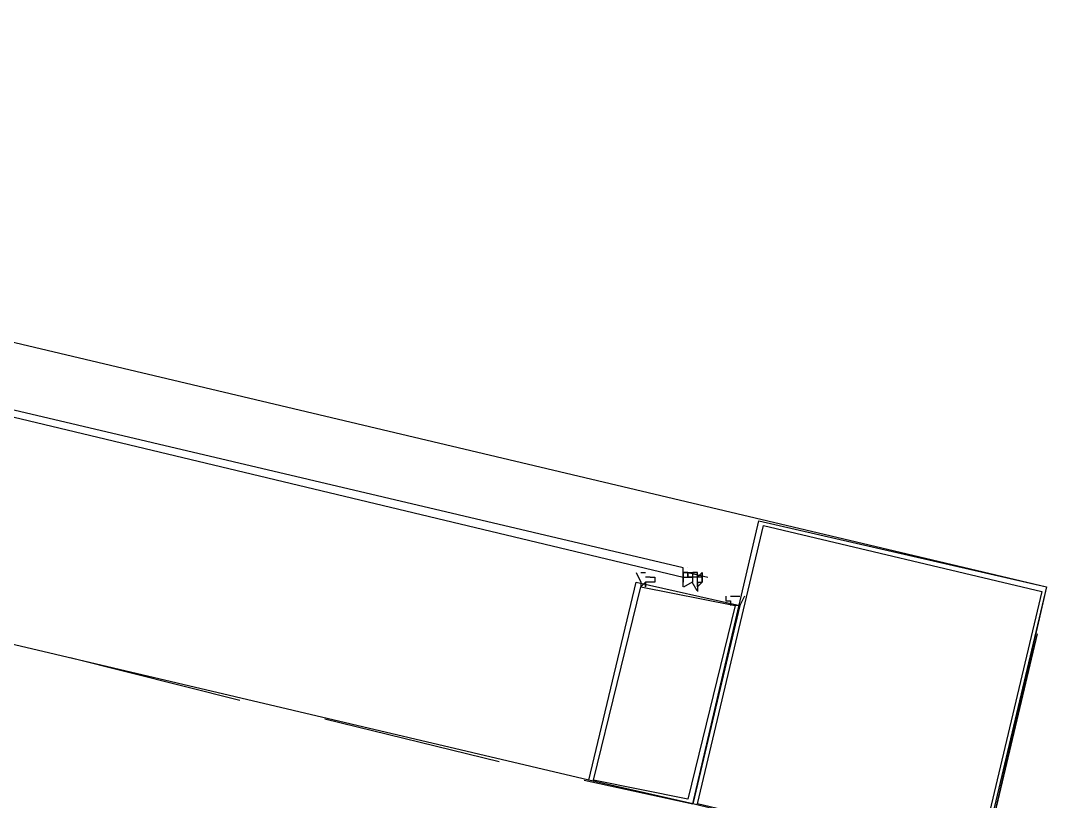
# Model space of a CAD drawing. Header units: feet. Extents: x -84 to 198, y -22 to 181.
# Drawn here: x 120.86 to 123.76, y 56.824 to 59.031 of the extents above; entities that cross this region are included whole.
import ezdxf

# ---------------------------------------------------------------- set-up
doc = ezdxf.new("R2010")
doc.units = ezdxf.units.FT
doc.layers.add('A-LINEA', color=7, linetype='CONTINUOUS')

msp = doc.modelspace()

# ---------------------------------------------------------------- linework, layer by layer
at = {"layer": 'A-LINEA'}
for p, q in [((122.4667, 56.8844), (119.92, 57.4844)), ((122.7333, 57.4844), (122.7333, 57.4844)), ((122.7467, 57.4844), (122.7467, 57.4844)), ((122.7467, 57.4844), (122.7467, 57.4844)), ((122.7467, 57.4844), (122.7467, 57.4844)), ((122.64, 57.4578), (122.6267, 57.4578)), ((122.7333, 57.4711), (122.7333, 57.4711)), ((122.7333, 57.4711), (122.7333, 57.4711)), ((122.7333, 57.4711), (122.7333, 57.4711)), ((122.7333, 57.4711), (122.7333, 57.4711)), ((122.7333, 57.4711), (122.7333, 57.4711)), ((122.7333, 57.4711), (122.7333, 57.4711)), ((122.7333, 57.4711), (122.7467, 57.4711)), ((122.7333, 57.4711), (122.7333, 57.4711)), ((122.7333, 57.4578), (122.7333, 57.4711)), ((122.7333, 57.4711), (122.7333, 57.4711)), ((122.7333, 57.4578), (122.7467, 57.4578)), ((122.7333, 57.4578), (122.7333, 57.4444)), ((122.7333, 57.4578), (122.7333, 57.4578)), ((122.7333, 57.4578), (122.7467, 57.4578)), ((122.7333, 57.4578), (122.7333, 57.4578)), ((122.7333, 57.4578), (122.7333, 57.4578)), ((122.7333, 57.4578), (122.7333, 57.4578)), ((122.7333, 57.4578), (122.7333, 57.4578)), ((122.7333, 57.4578), (122.7333, 57.4578)), ((122.7333, 57.4578), (122.7333, 57.4578)), ((122.7333, 57.4578), (122.7333, 57.4578)), ((122.7333, 57.4578), (122.7333, 57.4578)), ((122.7333, 57.4578), (122.7333, 57.4578)), ((122.7333, 57.4578), (122.7333, 57.4578)), ((122.7333, 57.4578), (122.7333, 57.4578)), ((122.7333, 57.4578), (122.7333, 57.4578)), ((122.7333, 57.4578), (122.7333, 57.4578)), ((122.7333, 57.4578), (122.7333, 57.4578)), ((122.7333, 57.4578), (122.7333, 57.4578)), ((122.7333, 57.4578), (122.7333, 57.4578)), ((122.7463, 57.4716), (122.8027, 57.4583)), ((122.7467, 57.4711), (122.7467, 57.4711)), ((122.7467, 57.4711), (122.7467, 57.4578)), ((122.7467, 57.4711), (122.7467, 57.4711)), ((122.7467, 57.4711), (122.7467, 57.4711)), ((122.7467, 57.4711), (122.7467, 57.4711)), ((122.7467, 57.4711), (122.76, 57.4711)), ((122.7467, 57.4711), (122.7467, 57.4711)), ((122.7467, 57.4711), (122.7467, 57.4711)), ((122.7467, 57.4711), (122.7467, 57.4711)), ((122.7467, 57.4711), (122.7467, 57.4711)), ((122.7467, 57.4711), (122.7467, 57.4711)), ((122.7467, 57.4711), (122.7467, 57.4711)), ((122.7467, 57.4711), (122.7467, 57.4711)), ((122.7467, 57.4711), (122.7467, 57.4711)), ((122.7467, 57.4711), (122.7467, 57.4711)), ((122.7467, 57.4711), (122.7467, 57.4711)), ((122.7467, 57.4711), (122.7467, 57.4711)), ((122.7467, 57.4711), (122.7467, 57.4711)), ((122.7467, 57.4711), (122.7467, 57.4711)), ((122.7467, 57.4711), (122.7467, 57.4711)), ((122.7467, 57.4711), (122.7467, 57.4711)), ((122.7467, 57.4711), (122.7467, 57.4711)), ((122.7467, 57.4711), (122.7467, 57.4711)), ((122.7467, 57.4711), (122.7467, 57.4711)), ((122.7467, 57.4711), (122.7467, 57.4711)), ((122.7467, 57.4711), (122.7467, 57.4578)), ((122.7467, 57.4711), (122.7467, 57.4711)), ((122.7467, 57.4711), (122.7467, 57.4578)), ((122.7467, 57.4711), (122.7467, 57.4711)), ((122.7467, 57.4711), (122.7467, 57.4711)), ((122.7467, 57.4711), (122.7467, 57.4711)), ((122.7467, 57.4711), (122.7467, 57.4711)), ((122.7467, 57.4578), (122.7467, 57.4578)), ((122.7467, 57.4578), (122.7467, 57.4578)), ((122.7467, 57.4578), (122.7467, 57.4578)), ((122.7467, 57.4578), (122.7467, 57.4578)), ((122.7467, 57.4578), (122.7467, 57.4578)), ((122.7467, 57.4578), (122.7467, 57.4578)), ((122.7467, 57.4578), (122.7467, 57.4578)), ((122.76, 57.4578), (122.7467, 57.4578)), ((122.7467, 57.4578), (122.76, 57.4578)), ((122.7467, 57.4578), (122.7467, 57.4578)), ((122.7467, 57.4578), (122.7467, 57.4578)), ((122.7467, 57.4578), (122.7467, 57.4578)), ((122.7467, 57.4578), (122.7467, 57.4578)), ((122.7467, 57.4578), (122.7467, 57.4578)), ((122.76, 57.4578), (122.7467, 57.4578)), ((122.7467, 57.4578), (122.7467, 57.4578)), ((122.76, 57.4711), (122.7733, 57.4711)), ((122.76, 57.4711), (122.76, 57.4711)), ((122.76, 57.4711), (122.76, 57.4711)), ((122.76, 57.4711), (122.76, 57.4711)), ((122.76, 57.4711), (122.76, 57.4711)), ((122.76, 57.4711), (122.76, 57.4711)), ((122.76, 57.4711), (122.76, 57.4711)), ((122.76, 57.4711), (122.76, 57.4711)), ((122.76, 57.4711), (122.76, 57.4711)), ((122.76, 57.4578), (122.76, 57.4711)), ((122.76, 57.4711), (122.76, 57.4711)), ((122.76, 57.4711), (122.76, 57.4711)), ((122.76, 57.4578), (122.76, 57.4711)), ((122.76, 57.4711), (122.76, 57.4711)), ((122.76, 57.4711), (122.76, 57.4711)), ((122.7733, 57.4711), (122.76, 57.4711)), ((122.76, 57.4711), (122.76, 57.4711)), ((122.76, 57.4711), (122.76, 57.4711)), ((122.76, 57.4711), (122.76, 57.4711)), ((122.76, 57.4711), (122.76, 57.4711)), ((122.76, 57.4711), (122.76, 57.4711)), ((122.76, 57.4711), (122.76, 57.4711)), ((122.76, 57.4711), (122.76, 57.4711)), ((122.76, 57.4711), (122.76, 57.4711)), ((122.76, 57.4711), (122.76, 57.4711)), ((122.76, 57.4711), (122.76, 57.4711)), ((122.76, 57.4578), (122.76, 57.4578)), ((122.76, 57.4578), (122.76, 57.4578)), ((122.76, 57.4578), (122.76, 57.4578)), ((122.76, 57.4578), (122.76, 57.4578)), ((122.76, 57.4578), (122.76, 57.4578)), ((122.76, 57.4578), (122.76, 57.4578)), ((122.76, 57.4578), (122.76, 57.4578)), ((122.76, 57.4578), (122.76, 57.4578)), ((122.76, 57.4578), (122.76, 57.4578)), ((122.76, 57.4578), (122.76, 57.4578)), ((122.76, 57.4578), (122.76, 57.4578)), ((122.76, 57.4444), (122.76, 57.4578)), ((122.76, 57.4578), (122.76, 57.4578)), ((122.76, 57.4578), (122.76, 57.4578)), ((122.76, 57.4578), (122.76, 57.4578)), ((122.76, 57.4578), (122.76, 57.4578)), ((122.76, 57.4578), (122.76, 57.4578)), ((122.76, 57.4578), (122.76, 57.4578)), ((122.76, 57.4578), (122.76, 57.4578)), ((122.76, 57.4578), (122.76, 57.4578)), ((122.76, 57.4578), (122.76, 57.4578)), ((122.76, 57.4578), (122.76, 57.4578)), ((122.76, 57.4578), (122.76, 57.4578)), ((122.76, 57.4578), (122.76, 57.4578)), ((122.76, 57.4578), (122.76, 57.4578)), ((122.76, 57.4578), (122.76, 57.4578)), ((122.7733, 57.4578), (122.76, 57.4578)), ((122.76, 57.4578), (122.76, 57.4578)), ((122.76, 57.4578), (122.76, 57.4578)), ((122.76, 57.4578), (122.76, 57.4578)), ((122.76, 57.4578), (122.76, 57.4578)), ((122.76, 57.4578), (122.76, 57.4578)), ((122.7733, 57.4578), (122.7733, 57.4711)), ((122.7733, 57.4711), (122.7733, 57.4711)), ((122.7733, 57.4711), (122.7733, 57.4711)), ((122.7733, 57.4711), (122.7733, 57.4711)), ((122.7733, 57.4711), (122.7733, 57.4711)), ((122.7733, 57.4711), (122.7733, 57.4711)), ((122.7733, 57.4711), (122.7733, 57.4711)), ((122.7733, 57.4711), (122.7733, 57.4711)), ((122.7733, 57.4711), (122.7733, 57.4711)), ((122.7733, 57.4711), (122.7733, 57.4711)), ((122.7733, 57.4711), (122.7733, 57.4711)), ((122.7733, 57.4711), (122.7733, 57.4711)), ((122.7733, 57.4711), (122.7733, 57.4711)), ((122.7733, 57.4711), (122.7733, 57.4711)), ((122.7733, 57.4711), (122.7733, 57.4711)), ((122.7733, 57.4711), (122.7733, 57.4711)), ((122.7733, 57.4711), (122.7733, 57.4711)), ((122.7733, 57.4711), (122.7733, 57.4711)), ((122.7733, 57.4711), (122.7733, 57.4711)), ((122.7733, 57.4711), (122.7733, 57.4711)), ((122.7733, 57.4711), (122.7733, 57.4711)), ((122.7733, 57.4711), (122.7733, 57.4711)), ((122.7733, 57.4578), (122.7733, 57.4578)), ((122.7733, 57.4578), (122.7733, 57.4578)), ((122.7733, 57.4578), (122.7733, 57.4578)), ((122.7733, 57.4578), (122.7733, 57.4578)), ((122.7733, 57.4578), (122.7733, 57.4578)), ((122.7733, 57.4578), (122.7733, 57.4578)), ((122.7733, 57.4578), (122.7733, 57.4578)), ((122.7733, 57.4578), (122.7733, 57.4578)), ((122.7733, 57.4578), (122.7733, 57.4578)), ((122.7733, 57.4578), (122.7733, 57.4578)), ((122.7733, 57.4578), (122.7733, 57.4578)), ((122.7733, 57.4578), (122.7733, 57.4578)), ((122.7733, 57.4578), (122.7733, 57.4578)), ((122.7733, 57.4578), (122.7733, 57.4578)), ((122.7733, 57.4578), (122.7733, 57.4578)), ((122.7733, 57.4578), (122.7733, 57.4578)), ((122.7867, 57.4578), (122.7733, 57.4578)), ((122.7733, 57.4444), (122.7733, 57.4578)), ((122.7733, 57.4578), (122.7733, 57.4578)), ((122.7733, 57.4578), (122.7733, 57.4578)), ((122.7867, 57.4578), (122.7733, 57.4578)), ((122.7733, 57.4578), (122.7733, 57.4578)), ((122.7733, 57.4578), (122.7733, 57.4578)), ((122.7733, 57.4578), (122.7733, 57.4578)), ((122.7733, 57.4578), (122.7733, 57.4578)), ((122.7733, 57.4578), (122.7733, 57.4578)), ((122.7733, 57.4578), (122.7733, 57.4578)), ((122.7733, 57.4578), (122.7733, 57.4578)), ((122.7733, 57.4578), (122.7733, 57.4578)), ((122.7733, 57.4578), (122.7733, 57.4578)), ((122.7733, 57.4578), (122.7733, 57.4578)), ((122.7867, 57.4711), (122.7867, 57.4711)), ((122.7867, 57.4711), (122.7867, 57.4711)), ((122.7867, 57.4578), (122.7867, 57.4711)), ((122.7867, 57.4711), (122.7867, 57.4711)), ((122.7867, 57.4711), (122.7867, 57.4711)), ((122.7867, 57.4711), (122.7867, 57.4711)), ((122.7867, 57.4711), (122.7867, 57.4711)), ((122.7867, 57.4578), (122.7867, 57.4578)), ((122.7867, 57.4578), (122.7867, 57.4578)), ((122.7867, 57.4578), (122.7867, 57.4578)), ((122.7867, 57.4578), (122.7867, 57.4578)), ((122.7867, 57.4578), (122.7867, 57.4578)), ((122.7867, 57.4578), (122.7867, 57.4578)), ((122.7867, 57.4578), (122.7867, 57.4578)), ((122.7867, 57.4578), (122.7867, 57.4578)), ((122.7867, 57.4578), (122.7867, 57.4578)), ((122.7867, 57.4578), (122.7867, 57.4578)), ((122.7867, 57.4578), (122.7867, 57.4578)), ((122.7867, 57.4578), (122.7867, 57.4578)), ((122.7867, 57.4578), (122.7867, 57.4578)), ((122.7867, 57.4578), (122.7867, 57.4578)), ((122.7867, 57.4578), (122.7867, 57.4578)), ((122.7867, 57.4578), (122.7867, 57.4578)), ((122.7333, 57.4444), (122.7333, 57.4444)), ((122.7333, 57.4444), (122.7333, 57.4444)), ((122.7333, 57.4444), (122.7333, 57.4444)), ((122.7333, 57.4444), (122.7333, 57.4444)), ((122.7333, 57.4444), (122.7333, 57.4444)), ((122.7333, 57.4444), (122.7333, 57.4444)), ((122.7333, 57.4444), (122.7333, 57.4444)), ((122.7333, 57.4444), (122.7333, 57.4444)), ((122.7333, 57.4444), (122.7333, 57.4444)), ((122.7333, 57.4444), (122.7333, 57.4444)), ((122.7733, 57.4444), (122.7733, 57.4444)), ((122.7733, 57.4444), (122.7733, 57.4444)), ((122.7733, 57.4444), (122.7733, 57.4444)), ((122.7733, 57.4444), (122.7867, 57.4444)), ((122.7733, 57.4444), (122.7733, 57.4444)), ((122.7733, 57.4444), (122.7733, 57.4444)), ((122.7733, 57.4444), (122.7733, 57.4444)), ((122.7733, 57.4444), (122.7733, 57.4444)), ((122.7733, 57.4444), (122.7733, 57.4444)), ((122.7733, 57.4444), (122.7733, 57.4444)), ((122.7733, 57.4444), (122.7733, 57.4444)), ((122.7733, 57.4444), (122.7733, 57.4444)), ((122.7733, 57.4444), (122.7733, 57.4444)), ((122.7733, 57.4444), (122.7733, 57.4444)), ((122.7733, 57.4444), (122.7733, 57.4444)), ((122.7733, 57.4444), (122.7733, 57.4444)), ((122.7733, 57.4444), (122.7733, 57.4444)), ((122.7733, 57.4444), (122.7733, 57.4444)), ((122.7733, 57.4444), (122.7733, 57.4444)), ((122.7733, 57.4444), (122.7733, 57.4444)), ((122.7733, 57.4311), (122.7733, 57.4444)), ((122.7733, 57.4444), (122.7733, 57.4444)), ((122.7733, 57.4444), (122.7733, 57.4311)), ((122.7733, 57.4444), (122.7867, 57.4444)), ((122.7733, 57.4444), (122.7733, 57.4311)), ((122.7733, 57.4311), (122.7733, 57.4311)), ((122.7733, 57.4311), (122.7733, 57.4311)), ((122.7733, 57.4311), (122.7733, 57.4311)), ((122.7733, 57.4311), (122.7733, 57.4311)), ((122.7867, 57.4444), (122.7867, 57.4444)), ((122.7867, 57.4444), (122.7867, 57.4444)), ((122.7867, 57.4444), (122.7867, 57.4444)), ((122.7867, 57.4444), (122.7867, 57.4444)), ((122.8667, 57.3778), (122.8667, 57.3778)), ((122.88, 57.3778), (122.88, 57.3778)), ((121, 57.2311), (121.48, 57.1111)), ((121.72, 57.0578), (122.2133, 56.9378)), ((122.4533, 56.8844), (122.76, 56.8178))]:
    msp.add_line(p, q, dxfattribs=at)
for points in [[(117, 59.0311), (123.76, 57.4311), (119.84, 40.8844)], [(122.7333, 57.4844), (119.96, 58.1378), (119.9467, 58.1244), (122.7333, 57.4578), (122.7333, 57.4711), (122.7333, 57.4844)], [(122.9467, 57.6178), (123.76, 57.4311), (123.5733, 56.6178), (122.76, 56.8178), (122.9467, 57.6178)], [(122.96, 57.6044), (123.7467, 57.4178), (123.56, 56.6311), (122.7733, 56.8178), (122.96, 57.6044)], [(122.7333, 57.4311), (122.7333, 57.4444), (122.7333, 57.4578), (122.7333, 57.4711), (122.7333, 57.4844)], [(122.6, 57.4711), (122.6133, 57.4444), (122.6133, 57.4444), (122.6133, 57.4444), (122.6133, 57.4444), (122.6133, 57.4444), (122.6133, 57.4444), (122.6133, 57.4444), (122.6133, 57.4311)], [(122.6133, 57.4711), (122.6133, 57.4711), (122.6133, 57.4711), (122.6267, 57.4711), (122.6267, 57.4711)], [(122.64, 57.4578), (122.64, 57.4578), (122.6533, 57.4578), (122.6533, 57.4578), (122.6533, 57.4444), (122.6533, 57.4444), (122.6267, 57.4444), (122.6267, 57.4444), (122.6267, 57.4311), (122.6267, 57.4311), (122.6267, 57.4311), (122.6267, 57.4311), (122.6267, 57.4311)], [(122.7333, 57.4578), (122.7467, 57.4578), (122.7467, 57.4711)], [(122.7467, 57.4711), (122.7333, 57.4711), (122.7333, 57.4578), (122.7333, 57.4711)], [(122.7333, 57.4711), (122.7333, 57.4578), (122.7333, 57.4711)], [(122.7733, 57.4578), (122.7733, 57.4578), (122.7867, 57.4711)], [(122.7867, 57.4711), (122.7867, 57.4578), (122.7867, 57.4444), (122.7733, 57.4311), (122.7733, 57.4178)], [(122.7867, 57.4444), (122.7867, 57.4578), (122.7733, 57.4578)], [(122.76, 56.8178), (122.4667, 56.8844), (122.6, 57.4444), (122.8933, 57.3778), (122.76, 56.8178)], [(122.7467, 56.8311), (122.48, 56.8844), (122.6133, 57.4311), (122.88, 57.3778), (122.7467, 56.8311)], [(122.6267, 57.4311), (122.6267, 57.4311), (122.6267, 57.4444), (122.6267, 57.4444), (122.6133, 57.4311)], [(122.7728, 57.4199), (122.7585, 57.4438), (122.7342, 57.4302)], [(122.8533, 57.4044), (122.8533, 57.4044), (122.8533, 57.3911), (122.8533, 57.3911), (122.8667, 57.3911), (122.8667, 57.3911), (122.8667, 57.3778), (122.8667, 57.3778), (122.8667, 57.3778), (122.8667, 57.3778)], [(122.8667, 57.4044), (122.88, 57.4044), (122.88, 57.4044), (122.8933, 57.4044), (122.8933, 57.4044), (122.8933, 57.4044)], [(122.8667, 57.4044), (122.8667, 57.4044), (122.8667, 57.4044)], [(122.9067, 57.4044), (122.8933, 57.3778), (122.8933, 57.3778), (122.88, 57.3778), (122.88, 57.3778), (122.88, 57.3778), (122.88, 57.3778), (122.88, 57.3778), (122.88, 57.3778), (122.88, 57.3778)], [(122.88, 57.3778), (122.88, 57.3778), (122.88, 57.3778)], [(123.7333, 57.2978), (123.4533, 56.1111), (123.1733, 54.9378), (122.8933, 53.7911), (122.6267, 52.6711), (122.3733, 51.5644), (122.12, 50.4844), (121.8667, 49.4311), (121.6267, 48.3911), (121.3867, 47.3778), (121.1467, 46.3778), (120.92, 45.4178), (120.6933, 44.4578), (120.4667, 43.5378), (120.2533, 42.6311), (120.0533, 41.7511), (119.84, 40.8844)]]:
    msp.add_lwpolyline(points, dxfattribs=at)

doc.saveas('drawing.dxf')
